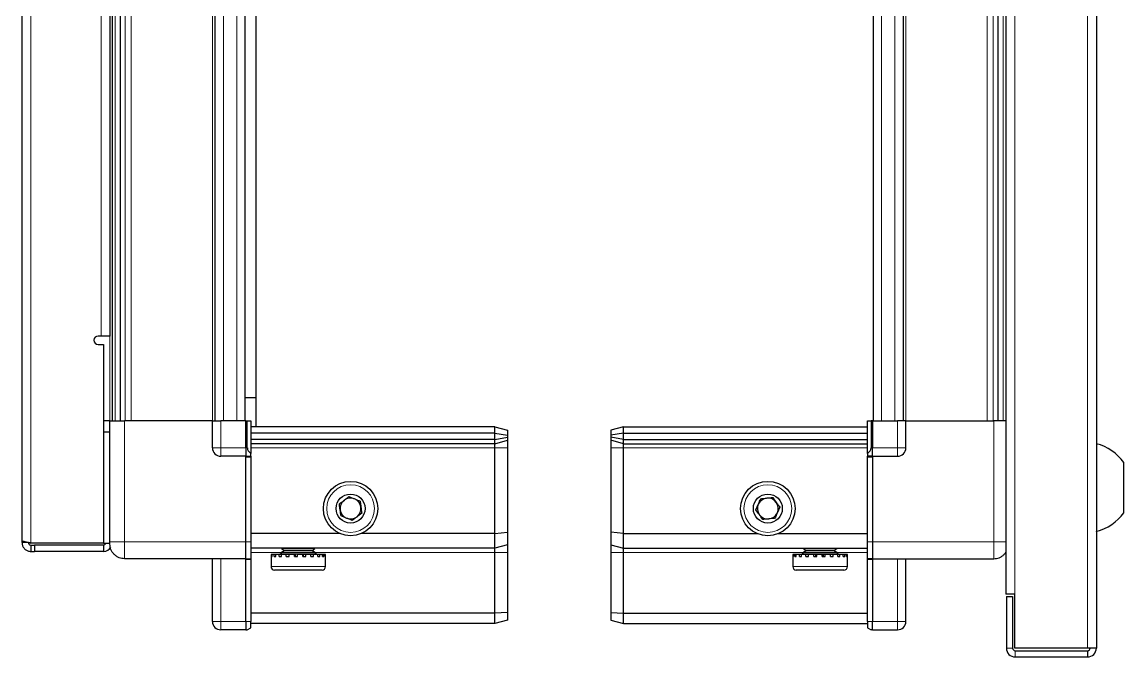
# Model space of a CAD drawing. Header units: millimetres. Extents: x 799 to 3163, y 853 to 1811.
# Drawn here: x 1864.4 to 2127.7, y 1344.4 to 1496.3 of the extents above; entities that cross this region are included whole.
import ezdxf

# ---------------------------------------------------------------- set-up
doc = ezdxf.new("R2010")
doc.units = ezdxf.units.MM

msp = doc.modelspace()

# ---------------------------------------------------------------- linework, layer by layer
at = {"color": 8, "linetype": 'Continuous', "lineweight": 18}
for p, q in [((2119.02, 1641.33), (2119.02, 1346.53)), ((2101.62, 1628.43), (2101.62, 1359.43)), ((1866.52, 1616.18), (1866.52, 1371.68)), ((1886.65, 1586.93), (1886.65, 1400.93)), ((1889.1, 1400.93), (1889.1, 1586.93)), ((1890.52, 1586.93), (1890.52, 1400.93)), ((1909.92, 1400.93), (1909.92, 1586.93)), ((1912.57, 1400.93), (1912.57, 1586.93)), ((1915.77, 1400.93), (1915.77, 1586.93)), ((2069.77, 1586.93), (2069.77, 1400.93)), ((2072.97, 1586.93), (2072.97, 1400.93)), ((2075.62, 1586.93), (2075.62, 1400.93)), ((2095.02, 1400.93), (2095.02, 1586.93)), ((2096.43, 1586.93), (2096.43, 1400.93)), ((2098.88, 1400.93), (2098.88, 1586.93)), ((1883.32, 1421.18), (1883.32, 1566.68)), ((1885.42, 1400.93), (1885.42, 1421.18)), ((1888.92, 1400.93), (1888.92, 1371.93)), ((1911.92, 1400.93), (1911.92, 1394.43)), ((2067.62, 1400.93), (2067.28, 1400.93)), ((2073.62, 1400.93), (2073.62, 1394.43)), ((2096.62, 1400.93), (2096.62, 1371.93)), ((1909.92, 1394.43), (1911.92, 1394.43)), ((1911.92, 1394.43), (1911.92, 1392.43)), ((1917.92, 1394.43), (1911.92, 1394.43)), ((1917.92, 1394.43), (1918.25, 1394.43)), ((1977.42, 1394.43), (1919.12, 1394.43)), ((1977.42, 1394.43), (1980.42, 1394.43)), ((2008.12, 1394.43), (2005.12, 1394.43)), ((2008.12, 1394.43), (2066.42, 1394.43)), ((2067.62, 1394.43), (2067.28, 1394.43)), ((2067.62, 1394.43), (2073.62, 1394.43)), ((2075.62, 1394.43), (2073.62, 1394.43)), ((2073.62, 1394.43), (2073.62, 1392.43)), ((1919.12, 1392.23), (1917.92, 1392.23)), ((2067.62, 1392.23), (2066.42, 1392.23)), ((1917.92, 1371.93), (1888.92, 1371.93)), ((1917.92, 1371.93), (1919.12, 1371.93)), ((2067.62, 1371.93), (2066.42, 1371.93)), ((2067.62, 1371.93), (2096.62, 1371.93)), ((1926.42, 1369.43), (1919.12, 1369.43)), ((1977.42, 1369.43), (1934.42, 1369.43)), ((1980.42, 1369.43), (1977.42, 1369.43)), ((2005.12, 1369.43), (2008.12, 1369.43)), ((2008.12, 1369.43), (2051.12, 1369.43)), ((2059.12, 1369.43), (2066.42, 1369.43)), ((1911.92, 1367.93), (1911.92, 1352.93)), ((1919.12, 1367.73), (1917.92, 1367.73)), ((2067.62, 1367.73), (2066.42, 1367.73)), ((2073.62, 1367.93), (2073.62, 1352.93)), ((1924.09, 1366.03), (1923.92, 1366.03)), ((1936.92, 1366.03), (1924.09, 1366.03)), ((2061.62, 1366.03), (2048.62, 1366.03)), ((1911.92, 1352.93), (1909.92, 1352.93)), ((1911.92, 1352.93), (1911.92, 1350.93)), ((1917.92, 1352.93), (1911.92, 1352.93)), ((1917.92, 1352.93), (1919.12, 1352.93)), ((2067.62, 1352.93), (2066.42, 1352.93)), ((2067.62, 1352.93), (2073.62, 1352.93)), ((2073.62, 1352.93), (2075.62, 1352.93)), ((2073.62, 1352.93), (2073.62, 1350.93)), ((2101.12, 1346.53), (2099.62, 1346.53)), ((2101.72, 1345.93), (2101.72, 1344.43))]:
    msp.add_line(p, q, dxfattribs=at)
at = {"color": 7, "linetype": 'Continuous', "lineweight": 25}
for p, q in [((2121.12, 1641.33), (2121.12, 1346.53)), ((2099.52, 1628.43), (2099.52, 1359.43)), ((1864.42, 1372.28), (1864.42, 1615.58)), ((1886.07, 1400.93), (1886.07, 1586.93)), ((1887.86, 1586.93), (1887.86, 1400.93)), ((1887.9, 1586.93), (1887.9, 1400.93)), ((1910.57, 1400.93), (1910.57, 1586.93)), ((1917.77, 1400.93), (1917.77, 1586.93)), ((2067.77, 1586.93), (2067.77, 1400.93)), ((2074.97, 1586.93), (2074.97, 1400.93)), ((2097.64, 1400.93), (2097.64, 1586.93)), ((2097.68, 1400.93), (2097.68, 1586.93)), ((2099.47, 1586.93), (2099.47, 1400.93)), ((1920.27, 1579.93), (1920.27, 1406.43)), ((1885.42, 1566.68), (1885.42, 1421.18)), ((1883.32, 1421.18), (1882.57, 1421.18)), ((1885.42, 1421.18), (1883.32, 1421.18)), ((1882.57, 1419.18), (1883.92, 1419.18)), ((1883.92, 1419.18), (1883.92, 1371.68)), ((1920.27, 1406.43), (1917.77, 1406.43)), ((1920.27, 1406.43), (1920.27, 1399.43)), ((1885.42, 1400.93), (1883.92, 1400.93)), ((1885.42, 1371.93), (1885.42, 1400.93)), ((1909.92, 1400.93), (1888.92, 1400.93)), ((1909.92, 1394.43), (1909.92, 1400.93)), ((1909.92, 1400.93), (1911.92, 1400.93)), ((1917.92, 1400.93), (1911.92, 1400.93)), ((1917.92, 1394.43), (1917.92, 1400.93)), ((1917.92, 1400.93), (1918.25, 1400.93)), ((1918.25, 1394.43), (1918.25, 1400.93)), ((1918.25, 1400.93), (1919.12, 1400.93)), ((1919.12, 1400.93), (1919.12, 1393.11)), ((2066.42, 1393.11), (2066.42, 1400.93)), ((2066.42, 1400.93), (2067.28, 1400.93)), ((2067.28, 1400.93), (2067.28, 1400.93)), ((2067.28, 1400.93), (2067.28, 1394.43)), ((2067.62, 1400.93), (2067.28, 1400.93)), ((2067.62, 1400.93), (2067.62, 1394.43)), ((2067.62, 1400.93), (2067.62, 1400.93)), ((2067.62, 1400.93), (2067.62, 1394.43)), ((2067.62, 1400.93), (2073.62, 1400.93)), ((2075.62, 1400.93), (2073.62, 1400.93)), ((2075.62, 1394.43), (2075.62, 1400.93)), ((2075.62, 1400.93), (2096.62, 1400.93)), ((1885.42, 1398.18), (1883.92, 1398.18)), ((1977.42, 1399.43), (1919.12, 1399.43)), ((1977.42, 1397.93), (1977.42, 1399.43)), ((1977.42, 1399.43), (1980.42, 1398.63)), ((1980.42, 1398.63), (1980.42, 1397.48)), ((2008.12, 1399.43), (2005.12, 1398.63)), ((2005.12, 1398.63), (2005.12, 1397.48)), ((2008.12, 1397.93), (2008.12, 1399.43)), ((2008.12, 1399.43), (2066.42, 1399.43)), ((1977.42, 1397.93), (1919.12, 1397.93)), ((1977.42, 1396.43), (1919.12, 1396.43)), ((1977.42, 1396.43), (1977.42, 1397.93)), ((1977.42, 1397.93), (1980.42, 1397.48)), ((1977.42, 1396.43), (1980.42, 1396.98)), ((1977.42, 1395.43), (1977.42, 1396.43)), ((1977.42, 1395.43), (1980.42, 1396.24)), ((1980.42, 1397.48), (1980.42, 1396.98)), ((1980.42, 1396.98), (1980.42, 1396.24)), ((1980.42, 1396.24), (1980.42, 1394.43)), ((2008.12, 1397.93), (2005.12, 1397.48)), ((2005.12, 1397.48), (2005.12, 1396.98)), ((2008.12, 1396.43), (2005.12, 1396.98)), ((2005.12, 1396.98), (2005.12, 1396.24)), ((2008.12, 1395.43), (2005.12, 1396.24)), ((2005.12, 1396.24), (2005.12, 1394.43)), ((2008.12, 1396.43), (2008.12, 1397.93)), ((2008.12, 1397.93), (2066.42, 1397.93)), ((2008.12, 1396.43), (2066.42, 1396.43)), ((2008.12, 1395.43), (2008.12, 1396.43)), ((1917.92, 1394.43), (1917.92, 1392.43)), ((1917.92, 1394.43), (1917.92, 1392.43)), ((1977.42, 1395.43), (1919.12, 1395.43)), ((1919.12, 1392.43), (1919.12, 1393.11)), ((1977.42, 1394.43), (1977.42, 1395.43)), ((1977.42, 1373.93), (1977.42, 1394.43)), ((1980.42, 1394.43), (1980.42, 1374.27)), ((2005.12, 1394.43), (2005.12, 1374.27)), ((2008.12, 1395.43), (2066.42, 1395.43)), ((2008.12, 1394.43), (2008.12, 1395.43)), ((2008.12, 1373.93), (2008.12, 1394.43)), ((2066.42, 1393.11), (2066.42, 1392.43)), ((2067.62, 1392.43), (2067.62, 1394.43)), ((1917.92, 1392.43), (1911.92, 1392.43)), ((1917.92, 1392.43), (1919.12, 1392.43)), ((1917.92, 1392.23), (1917.92, 1392.43)), ((1917.92, 1371.93), (1917.92, 1392.23)), ((1919.12, 1392.43), (1919.12, 1392.23)), ((1919.12, 1392.23), (1919.12, 1371.93)), ((2067.62, 1392.43), (2066.42, 1392.43)), ((2066.42, 1392.23), (2066.42, 1392.43)), ((2066.42, 1371.93), (2066.42, 1392.23)), ((2067.62, 1392.43), (2067.62, 1392.23)), ((2067.62, 1392.43), (2073.62, 1392.43)), ((2067.62, 1392.23), (2067.62, 1371.93)), ((2127.72, 1378.93), (2127.72, 1390.93)), ((1864.42, 1371.78), (1864.42, 1372.28)), ((1917.92, 1367.93), (1917.92, 1371.93)), ((1940.42, 1373.93), (1919.12, 1373.93)), ((1919.12, 1371.93), (1919.12, 1367.93)), ((1977.42, 1373.93), (1945.42, 1373.93)), ((1977.42, 1373.93), (1980.42, 1374.27)), ((1977.42, 1370.43), (1977.42, 1373.93)), ((1980.42, 1374.27), (1980.42, 1371.24)), ((2008.12, 1373.93), (2005.12, 1374.27)), ((2005.12, 1374.27), (2005.12, 1371.24)), ((2008.12, 1373.93), (2040.12, 1373.93)), ((2008.12, 1370.43), (2008.12, 1373.93)), ((2045.12, 1373.93), (2066.42, 1373.93)), ((2066.42, 1367.93), (2066.42, 1371.93)), ((2067.62, 1371.93), (2067.62, 1367.93)), ((1865.92, 1371.78), (1864.42, 1371.78)), ((1883.92, 1371.68), (1866.52, 1371.68)), ((1866.52, 1371.18), (1866.52, 1369.68)), ((1866.52, 1371.18), (1867.42, 1371.18)), ((1866.52, 1369.68), (1867.42, 1369.68)), ((1867.42, 1371.18), (1867.42, 1369.68)), ((1883.92, 1371.18), (1867.42, 1371.18)), ((1883.92, 1369.68), (1867.42, 1369.68)), ((1883.92, 1371.68), (1885.42, 1371.68)), ((1883.92, 1371.18), (1883.92, 1369.68)), ((1977.42, 1370.43), (1919.12, 1370.43)), ((1926.42, 1370.43), (1926.42, 1370.4)), ((1926.42, 1370.4), (1927.11, 1369.92)), ((1926.52, 1370.4), (1926.42, 1370.4)), ((1927.11, 1369.92), (1926.42, 1369.43)), ((1926.52, 1369.43), (1926.42, 1369.43)), ((1934.42, 1370.4), (1926.52, 1370.4)), ((1934.42, 1369.43), (1926.52, 1369.43)), ((1927.2, 1369.92), (1927.11, 1369.92)), ((1933.73, 1369.92), (1927.2, 1369.92)), ((1933.73, 1369.92), (1934.42, 1370.4)), ((1934.42, 1369.43), (1933.73, 1369.92)), ((1934.42, 1370.4), (1934.42, 1370.43)), ((1980.42, 1371.24), (1977.42, 1370.43)), ((1977.42, 1369.43), (1977.42, 1370.43)), ((1977.42, 1354.93), (1977.42, 1369.43)), ((1980.42, 1371.24), (1980.42, 1369.43)), ((1980.42, 1369.43), (1980.42, 1355.09)), ((2005.12, 1371.24), (2008.12, 1370.43)), ((2005.12, 1371.24), (2005.12, 1369.43)), ((2005.12, 1369.43), (2005.12, 1355.09)), ((2008.12, 1370.43), (2066.42, 1370.43)), ((2008.12, 1369.43), (2008.12, 1370.43)), ((2008.12, 1354.93), (2008.12, 1369.43)), ((2051.12, 1370.43), (2051.12, 1370.4)), ((2051.12, 1370.4), (2051.81, 1369.92)), ((2059.12, 1370.4), (2051.12, 1370.4)), ((2051.81, 1369.92), (2051.12, 1369.43)), ((2059.12, 1369.43), (2051.12, 1369.43)), ((2058.43, 1369.92), (2051.81, 1369.92)), ((2058.43, 1369.92), (2059.12, 1370.4)), ((2059.12, 1369.43), (2058.43, 1369.92)), ((2059.12, 1370.4), (2059.12, 1370.43)), ((1917.92, 1367.93), (1888.92, 1367.93)), ((1909.92, 1352.93), (1909.92, 1367.93)), ((1917.92, 1367.93), (1919.12, 1367.93)), ((1917.92, 1367.73), (1917.92, 1367.93)), ((1917.92, 1352.93), (1917.92, 1367.73)), ((1919.12, 1367.93), (1919.12, 1367.73)), ((1919.12, 1367.73), (1919.12, 1352.93)), ((1923.92, 1368.93), (1923.92, 1366.03)), ((1924.01, 1368.93), (1923.92, 1368.93)), ((1924.01, 1368.43), (1924.01, 1368.93)), ((1924.18, 1368.93), (1924.01, 1368.93)), ((1924.01, 1368.43), (1924.18, 1368.43)), ((1924.18, 1368.43), (1924.18, 1368.93)), ((1924.67, 1368.93), (1924.18, 1368.93)), ((1924.67, 1368.43), (1924.67, 1368.93)), ((1925.05, 1368.93), (1924.67, 1368.93)), ((1924.67, 1368.43), (1925.05, 1368.43)), ((1925.05, 1368.43), (1925.05, 1368.93)), ((1925.89, 1368.93), (1925.05, 1368.93)), ((1925.89, 1368.43), (1925.89, 1368.93)), ((1926.45, 1368.93), (1925.89, 1368.93)), ((1925.89, 1368.43), (1926.45, 1368.43)), ((1926.02, 1369.03), (1926.02, 1368.93)), ((1931.42, 1369.03), (1926.02, 1369.03)), ((1926.45, 1368.43), (1926.45, 1368.93)), ((1927.55, 1368.93), (1926.45, 1368.93)), ((1927.55, 1368.43), (1927.55, 1368.93)), ((1928.23, 1368.93), (1927.55, 1368.93)), ((1927.55, 1368.43), (1928.23, 1368.43)), ((1928.23, 1368.43), (1928.23, 1368.93)), ((1929.5, 1368.93), (1928.23, 1368.93)), ((1929.5, 1368.43), (1929.5, 1368.93)), ((1929.79, 1368.93), (1929.5, 1368.93)), ((1929.5, 1368.43), (1930.23, 1368.43)), ((1929.79, 1368.43), (1929.79, 1368.93)), ((1930.23, 1368.43), (1930.23, 1368.93)), ((1931.53, 1368.93), (1930.23, 1368.93)), ((1934.82, 1369.03), (1931.42, 1369.03)), ((1931.53, 1368.43), (1931.53, 1368.93)), ((1931.53, 1368.43), (1932.25, 1368.43)), ((1931.66, 1368.43), (1931.66, 1368.93)), ((1932.25, 1368.93), (1931.66, 1368.93)), ((1932.25, 1368.43), (1932.25, 1368.93)), ((1933.45, 1368.93), (1932.25, 1368.93)), ((1933.45, 1368.43), (1933.45, 1368.93)), ((1934.09, 1368.93), (1933.45, 1368.93)), ((1933.45, 1368.43), (1934.09, 1368.43)), ((1934.09, 1368.43), (1934.09, 1368.93)), ((1935.08, 1368.93), (1934.09, 1368.93)), ((1934.82, 1368.93), (1934.82, 1369.03)), ((1935.08, 1368.43), (1935.08, 1368.93)), ((1935.57, 1368.93), (1935.08, 1368.93)), ((1935.08, 1368.43), (1935.57, 1368.43)), ((1935.57, 1368.43), (1935.57, 1368.93)), ((1936.25, 1368.93), (1935.57, 1368.93)), ((1936.25, 1368.43), (1936.25, 1368.93)), ((1936.54, 1368.93), (1936.25, 1368.93)), ((1936.25, 1368.43), (1936.54, 1368.43)), ((1936.54, 1368.43), (1936.54, 1368.93)), ((1936.85, 1368.93), (1936.54, 1368.93)), ((1936.85, 1368.43), (1936.85, 1368.93)), ((1936.92, 1368.93), (1936.85, 1368.93)), ((1936.85, 1368.43), (1936.92, 1368.43)), ((1936.92, 1366.03), (1936.92, 1368.93)), ((1936.92, 1368.43), (1936.92, 1368.93)), ((1936.92, 1368.93), (1936.92, 1368.93)), ((2048.62, 1368.93), (2048.62, 1366.03)), ((2048.64, 1368.93), (2048.62, 1368.93)), ((2048.64, 1368.43), (2048.64, 1368.93)), ((2048.73, 1368.93), (2048.64, 1368.93)), ((2048.64, 1368.43), (2048.73, 1368.43)), ((2048.73, 1368.43), (2048.73, 1368.93)), ((2049.11, 1368.93), (2048.73, 1368.93)), ((2049.11, 1368.43), (2049.11, 1368.93)), ((2049.43, 1368.93), (2049.11, 1368.93)), ((2049.11, 1368.43), (2049.43, 1368.43)), ((2049.43, 1368.43), (2049.43, 1368.93)), ((2050.16, 1368.93), (2049.43, 1368.93)), ((2050.16, 1368.43), (2050.16, 1368.93)), ((2050.67, 1368.93), (2050.16, 1368.93)), ((2050.16, 1368.43), (2050.67, 1368.43)), ((2050.67, 1368.43), (2050.67, 1368.93)), ((2051.71, 1368.93), (2050.67, 1368.93)), ((2050.72, 1369.03), (2050.72, 1368.93)), ((2059.52, 1369.03), (2050.72, 1369.03)), ((2051.71, 1368.43), (2051.71, 1368.93)), ((2052.36, 1368.93), (2051.71, 1368.93)), ((2051.71, 1368.43), (2052.36, 1368.43)), ((2052.36, 1368.43), (2052.36, 1368.93)), ((2053.58, 1368.93), (2052.36, 1368.93)), ((2053.58, 1368.43), (2053.58, 1368.93)), ((2054.08, 1368.93), (2053.58, 1368.93)), ((2053.58, 1368.43), (2054.31, 1368.43)), ((2054.08, 1368.43), (2054.08, 1368.93)), ((2054.31, 1368.43), (2054.31, 1368.93)), ((2055.61, 1368.93), (2054.31, 1368.93)), ((2055.61, 1368.43), (2055.61, 1368.93)), ((2055.61, 1368.43), (2056.34, 1368.43)), ((2055.95, 1368.43), (2055.95, 1368.93)), ((2056.34, 1368.93), (2055.95, 1368.93)), ((2056.34, 1368.43), (2056.34, 1368.93)), ((2057.59, 1368.93), (2056.34, 1368.93)), ((2057.59, 1368.43), (2057.59, 1368.93)), ((2058.26, 1368.93), (2057.59, 1368.93)), ((2057.59, 1368.43), (2058.26, 1368.43)), ((2058.26, 1368.43), (2058.26, 1368.93)), ((2059.33, 1368.93), (2058.26, 1368.93)), ((2059.33, 1368.43), (2059.33, 1368.93)), ((2059.86, 1368.93), (2059.33, 1368.93)), ((2059.33, 1368.43), (2059.86, 1368.43)), ((2059.52, 1368.93), (2059.52, 1369.03)), ((2059.86, 1368.43), (2059.86, 1368.93)), ((2060.65, 1368.93), (2059.86, 1368.93)), ((2060.65, 1368.43), (2060.65, 1368.93)), ((2061, 1368.93), (2060.65, 1368.93)), ((2060.65, 1368.43), (2061, 1368.43)), ((2061, 1368.43), (2061, 1368.93)), ((2061.43, 1368.93), (2061, 1368.93)), ((2061.43, 1368.43), (2061.43, 1368.93)), ((2061.57, 1368.93), (2061.43, 1368.93)), ((2061.43, 1368.43), (2061.57, 1368.43)), ((2061.57, 1368.43), (2061.57, 1368.93)), ((2061.62, 1368.93), (2061.57, 1368.93)), ((2061.62, 1366.03), (2061.62, 1368.93)), ((2067.62, 1367.93), (2066.42, 1367.93)), ((2066.42, 1367.73), (2066.42, 1367.93)), ((2066.42, 1352.93), (2066.42, 1367.73)), ((2067.62, 1367.93), (2067.62, 1367.73)), ((2067.62, 1367.93), (2096.62, 1367.93)), ((2067.62, 1367.73), (2067.62, 1352.93)), ((2067.62, 1367.73), (2067.62, 1352.93)), ((2075.62, 1352.93), (2075.62, 1367.93)), ((1924.87, 1365.23), (1924.72, 1365.23)), ((1936.12, 1365.23), (1924.87, 1365.23)), ((2060.82, 1365.23), (2049.42, 1365.23)), ((2101.62, 1359.43), (2099.52, 1359.43)), ((2099.62, 1358.93), (2101.12, 1358.93)), ((2099.62, 1358.93), (2099.62, 1346.53)), ((2101.12, 1358.93), (2101.12, 1346.53)), ((2101.62, 1346.53), (2101.62, 1359.43)), ((1977.42, 1354.93), (1919.12, 1354.93)), ((1980.42, 1355.09), (1977.42, 1354.93)), ((1977.42, 1352.43), (1977.42, 1354.93)), ((1980.42, 1355.09), (1980.42, 1353.24)), ((2005.12, 1355.09), (2008.12, 1354.93)), ((2005.12, 1355.09), (2005.12, 1353.24)), ((2008.12, 1354.93), (2066.42, 1354.93)), ((2008.12, 1352.43), (2008.12, 1354.93)), ((1917.92, 1350.93), (1911.92, 1350.93)), ((1917.92, 1352.93), (1917.92, 1350.93)), ((1917.92, 1350.93), (1918.25, 1350.93)), ((1917.92, 1350.93), (1918.25, 1350.93)), ((1917.92, 1350.93), (1917.92, 1350.93)), ((1918.25, 1350.93), (1919.12, 1351.43)), ((1918.25, 1350.93), (1919.12, 1351.43)), ((1919.12, 1351.43), (1919.12, 1352.93)), ((1977.42, 1352.43), (1919.12, 1352.43)), ((1980.42, 1353.24), (1977.42, 1352.43)), ((2005.12, 1353.24), (2008.12, 1352.43)), ((2008.12, 1352.43), (2066.42, 1352.43)), ((2066.42, 1352.93), (2066.42, 1351.43)), ((2066.42, 1351.43), (2067.28, 1350.93)), ((2067.62, 1350.93), (2067.28, 1350.93)), ((2067.62, 1350.93), (2067.62, 1352.93)), ((2067.62, 1350.93), (2073.62, 1350.93)), ((2119.02, 1346.53), (2101.62, 1346.53)), ((2101.72, 1345.93), (2119.02, 1345.93)), ((2121.12, 1346.53), (2119.02, 1346.53)), ((2119.02, 1345.93), (2119.02, 1344.43)), ((2101.72, 1344.43), (2119.02, 1344.43))]:
    msp.add_line(p, q, dxfattribs=at)
for centre, radius in [((1942.92, 1379.93), 6.5), ((2042.62, 1379.93), 6.5), ((1942.92, 1379.93), 3.46), ((2042.62, 1379.93), 3.46)]:
    msp.add_circle(centre, radius, dxfattribs=at)
at = {"color": 8, "linetype": 'Continuous', "lineweight": 18}
for centre in [(1942.92, 1379.93), (2042.62, 1379.93)]:
    msp.add_circle(centre, 5.7, dxfattribs=at)
at = {"color": 7, "linetype": 'Continuous', "lineweight": 25}
for centre, radius, start, end in [((1882.57, 1420.18), 1, 90, 270), ((1911.92, 1394.43), 2, 180, 270), ((2073.62, 1394.43), 2, 270, 0), ((2118.09, 1383.91), 11.91, 36.1266, 75.2996), ((1942.92, 1379.93), 2.5, 67.9842, 127.9842), ((2042.62, 1379.93), 2.5, 95.9116, 155.9116), ((2042.62, 1379.93), 2.5, 35.9116, 95.9116), ((1942.92, 1379.93), 2.5, 127.9842, 187.9842), ((1942.92, 1379.93), 2.5, 7.9842, 67.9842), ((1942.92, 1379.93), 2.5, 307.9842, 7.9842), ((2042.62, 1379.93), 2.5, 155.9116, 215.9116), ((2042.62, 1379.93), 2.5, 335.9116, 35.9116), ((1942.92, 1379.93), 2.5, 187.9842, 247.9842), ((1942.92, 1379.93), 2.5, 247.9842, 307.9842), ((2042.62, 1379.93), 2.5, 215.9116, 275.9116), ((2042.62, 1379.93), 2.5, 275.9116, 335.9116), ((2118.09, 1385.96), 11.91, 284.7004, 323.8734), ((1866.42, 1372.18), 0.5, 243.2912, 270), ((1883.82, 1371.78), 0.6, 270, 350.4059), ((1883.82, 1371.78), 2.1, 272.7294, 327.8305), ((1926.02, 1369.43), 0.4, 270, 360), ((1934.82, 1369.43), 0.4, 180, 270), ((2050.72, 1369.43), 0.4, 270, 360), ((2059.52, 1369.43), 0.4, 180, 270), ((1924.72, 1366.03), 0.8, 180, 270), ((1936.12, 1366.03), 0.8, 270, 360), ((2049.42, 1366.03), 0.8, 180, 270), ((2060.82, 1366.03), 0.8, 270, 360), ((1911.92, 1352.93), 2, 180, 270), ((2073.62, 1352.93), 2, 270, 0), ((2101.72, 1346.53), 2.1, 180, 270), ((2101.72, 1346.53), 0.6, 180, 270), ((2119.02, 1346.53), 2.1, 270, 0), ((2119.02, 1346.53), 0.6, 270, 0)]:
    msp.add_arc(centre, radius, start, end, dxfattribs=at)
for centre, start_param, end_param in [((1921.72, 1394.43), 3.141593, 3.864327), ((2063.82, 1394.43), 5.560451, 6.283185)]:
    msp.add_ellipse(centre, major_axis=(3.46, 0), ratio=0.57735, start_param=start_param, end_param=end_param, dxfattribs=at)
for points, knots in [([(1885.42, 1400.93), (1885.46, 1400.93), (1885.53, 1400.93), (1886.14, 1400.93), (1887.03, 1400.93), (1888.01, 1400.93), (1888.66, 1400.93), (1888.92, 1400.93)], [0, 0, 0, 0, 0.214694, 0.429388, 0.644082, 0.858775, 1, 1, 1, 1]), ([(2099.47, 1400.93), (2099.43, 1400.93), (2099.21, 1400.93), (2098.49, 1400.93), (2097.53, 1400.93), (2096.88, 1400.93), (2096.62, 1400.93)], [0, 0, 0, 0, 0.071707, 0.420979, 0.770251, 1, 1, 1, 1]), ([(1940.24, 1381.02), (1940.65, 1381.33), (1941.41, 1381.93), (1942.17, 1382.52), (1942.52, 1382.79)], [0, 0, 0, 0, 0.5346859, 1, 1, 1, 1]), ([(1942.52, 1382.79), (1943, 1382.6), (1943.89, 1382.24), (1944.78, 1381.88), (1945.19, 1381.71)], [0, 0, 0, 0, 0.534686, 1, 1, 1, 1]), ([(2040.93, 1382.27), (2041.27, 1382.31), (2042.09, 1382.39), (2043.08, 1382.49), (2043.67, 1382.56), (2043.8, 1382.57)], [0, 0, 0, 0, 0.362901, 0.866875, 1, 1, 1, 1]), ([(2043.8, 1382.57), (2044.1, 1382.15), (2044.66, 1381.37), (2045.23, 1380.59), (2045.49, 1380.23)], [0, 0, 0, 0, 0.534686, 1, 1, 1, 1]), ([(1940.64, 1378.16), (1940.63, 1378.28), (1940.54, 1378.87), (1940.4, 1379.86), (1940.29, 1380.67), (1940.24, 1381.02)], [0, 0, 0, 0, 0.133125, 0.637099, 1, 1, 1, 1]), ([(1945.19, 1381.71), (1945.24, 1381.37), (1945.36, 1380.55), (1945.49, 1379.57), (1945.58, 1378.98), (1945.59, 1378.85)], [0, 0, 0, 0, 0.362901, 0.866875, 1, 1, 1, 1]), ([(2039.75, 1379.64), (2039.96, 1380.11), (2040.35, 1380.99), (2040.74, 1381.86), (2040.93, 1382.27)], [0, 0, 0, 0, 0.5346859, 1, 1, 1, 1]), ([(2045.49, 1380.23), (2045.28, 1379.76), (2044.89, 1378.88), (2044.49, 1378), (2044.31, 1377.6)], [0, 0, 0, 0, 0.534686, 1, 1, 1, 1]), ([(1943.32, 1377.08), (1942.84, 1377.27), (1941.95, 1377.63), (1941.06, 1377.99), (1940.64, 1378.16)], [0, 0, 0, 0, 0.534686, 1, 1, 1, 1]), ([(1945.59, 1378.85), (1945.19, 1378.53), (1944.43, 1377.94), (1943.67, 1377.35), (1943.32, 1377.08)], [0, 0, 0, 0, 0.534686, 1, 1, 1, 1]), ([(2041.44, 1377.3), (2041.14, 1377.72), (2040.57, 1378.5), (2040.01, 1379.27), (2039.75, 1379.64)], [0, 0, 0, 0, 0.534686, 1, 1, 1, 1]), ([(2044.31, 1377.6), (2044.19, 1377.58), (2043.59, 1377.52), (2042.6, 1377.42), (2041.78, 1377.33), (2041.44, 1377.3)], [0, 0, 0, 0, 0.133125, 0.637099, 1, 1, 1, 1]), ([(1866.52, 1371.68), (1866.26, 1371.73), (1865.77, 1371.82), (1865.13, 1371.95), (1864.66, 1372.08), (1864.44, 1372.19), (1864.43, 1372.26), (1864.42, 1372.28)], [0, 0, 0, 0, 0.230255, 0.448522, 0.666786, 0.88505, 1, 1, 1, 1]), ([(1885.42, 1371.43), (1885.42, 1371.44), (1885.42, 1371.45), (1885.42, 1371.57), (1885.42, 1371.74), (1885.42, 1371.87), (1885.42, 1371.93)], [0, 0, 0, 0, 0.249394, 0.500333, 0.750167, 1, 1, 1, 1]), ([(1864.42, 1371.78), (1864.44, 1371.53), (1864.5, 1371.04), (1864.89, 1370.4), (1865.45, 1369.93), (1866.03, 1369.71), (1866.39, 1369.69), (1866.52, 1369.68)], [0, 0, 0, 0, 0.230255, 0.448522, 0.666786, 0.88505, 1, 1, 1, 1]), ([(1888.92, 1367.93), (1888.48, 1367.98), (1887.8, 1368.05), (1886.99, 1368.49), (1886.43, 1368.94), (1885.97, 1369.5), (1885.54, 1370.32), (1885.47, 1370.99), (1885.42, 1371.43)], [0, 0, 0, 0, 0.239457, 0.368361, 0.5, 0.631639, 0.760543, 1, 1, 1, 1]), ([(2096.62, 1367.93), (2097.06, 1367.98), (2097.74, 1368.05), (2098.55, 1368.49), (2099.1, 1368.93), (2099.38, 1369.3), (2099.52, 1369.48)], [0, 0, 0, 0, 0.384298, 0.591173, 0.802437, 1, 1, 1, 1])]:
    msp.add_open_spline(points, degree=3, knots=knots, dxfattribs=at)
at = {"color": 8, "linetype": 'Continuous', "lineweight": 18}
for points, knots in [([(1888.92, 1371.93), (1888.48, 1371.93), (1887.8, 1371.93), (1886.99, 1371.93), (1886.43, 1371.93), (1885.97, 1371.93), (1885.54, 1371.93), (1885.47, 1371.93), (1885.42, 1371.93)], [0, 0, 0, 0, 0.239457, 0.368361, 0.5, 0.631639, 0.760543, 1, 1, 1, 1]), ([(2096.62, 1371.93), (2097.06, 1371.93), (2097.74, 1371.93), (2098.55, 1371.93), (2099.1, 1371.93), (2099.38, 1371.93), (2099.52, 1371.93)], [0, 0, 0, 0, 0.3842982, 0.5911726, 0.8024372, 1, 1, 1, 1])]:
    msp.add_open_spline(points, degree=3, knots=knots, dxfattribs=at)
for points in [[(1888.92, 1371.93), (1888.92, 1371.41), (1888.92, 1370.36), (1888.92, 1369.04), (1888.92, 1368.11), (1888.92, 1367.99), (1888.92, 1367.93)], [(2096.62, 1371.93), (2096.62, 1371.41), (2096.62, 1370.36), (2096.62, 1369.04), (2096.62, 1368.11), (2096.62, 1367.99), (2096.62, 1367.93)]]:
    msp.add_open_spline(points, degree=3, dxfattribs=at)
at = {"color": 7, "linetype": 'Continuous', "lineweight": 25}
msp.add_open_spline([(1865.92, 1371.78), (1865.93, 1371.71), (1865.95, 1371.55), (1866.08, 1371.35), (1866.28, 1371.21), (1866.44, 1371.19), (1866.52, 1371.18)], degree=3, dxfattribs=at)

doc.saveas('drawing.dxf')
